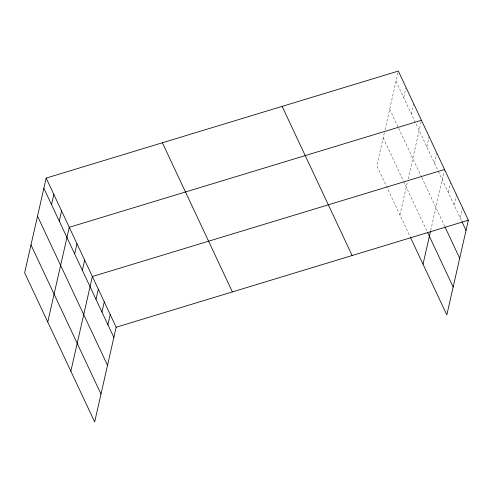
<?xml version="1.0" encoding="UTF-8"?>
<svg xmlns="http://www.w3.org/2000/svg" width="493" height="493" viewBox="0 0 493 493"><rect width="100%" height="100%" fill="white"/><g stroke="black" fill="none" stroke-linecap="round" stroke-linejoin="round"><path stroke-width="0.37" stroke-dasharray="2.46 1.85" d="M384.337 132.722L376.831 165.771L410.201 236.862M385.008 129.77L398.344 71.06M403.73 97.657L405.881 88.198M411.433 114.062L413.75 103.875M399.934 214.991L407.44 181.942M408.112 178.99L421.447 120.28M426.833 146.877L429.15 136.684M434.536 163.282L436.681 153.822M430.709 230.422L444.55 169.5M448.186 192.362L450.331 182.903M454.133 205.045L456.284 195.585M460.086 217.721L462.397 207.535M396.033 81.246L438.061 170.8M438.382 171.484L461.651 221.055M389.698 109.144L398.356 127.601M398.677 128.285L421.46 176.814M421.78 177.498L444.668 226.262M383.166 137.88L403.379 180.943M403.699 181.627L427.123 231.531"/><path stroke-width="0.74" d="M46.169 178.084L24.65 272.789L94.656 421.94L116.169 327.229L46.169 178.084L398.344 71.06L468.35 220.211L446.831 314.916L410.521 237.546M51.555 204.675L53.866 194.489M59.252 221.08L61.57 210.893M47.753 322.009L69.266 227.304L421.447 120.28M74.653 253.895L76.97 243.708M82.356 270.3L84.667 260.113M70.85 371.229L92.37 276.518L444.55 169.5M96.006 299.387L98.317 289.2M101.952 312.063L104.269 301.876M107.905 324.739L110.222 314.552M423.031 264.205L430.543 231.155M116.169 327.229L468.35 220.211M461.966 221.721L466.033 230.397M444.982 226.928L459.698 258.289M427.443 232.215L453.172 287.025M282.125 106.377L352.131 255.528M162.388 142.767L232.388 291.911M43.852 188.271L113.858 337.415M37.517 216.162L107.517 365.307M30.985 244.898L100.991 394.049"/></g></svg>
